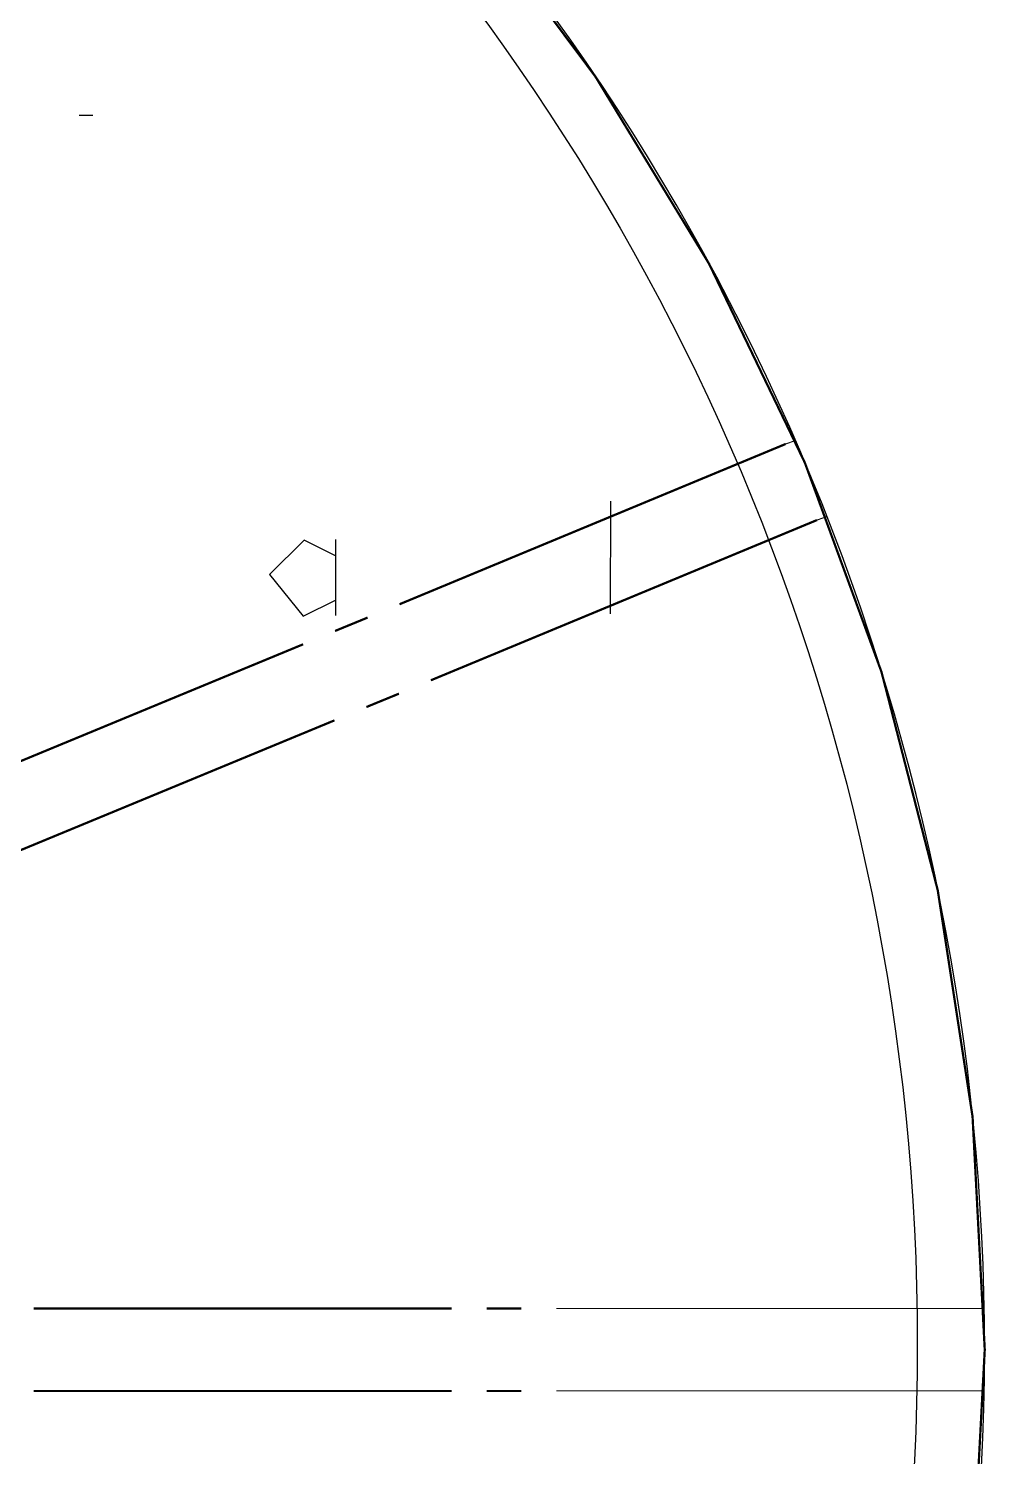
# Model space of a CAD drawing. Extents: x 0 to 595, y -1 to 841.
# Drawn here: x 440.8 to 475.9, y 347.9 to 399.9 of the extents above; entities that cross this region are included whole.
import ezdxf

# ---------------------------------------------------------------- set-up
doc = ezdxf.new("R2010")
doc.units = 0
doc.header["$MEASUREMENT"] = 0
doc.header["$XCLIPFRAME"] = 2
doc.linetypes.add('atContinuous2', pattern=[0])
doc.layers.add('at_Entity', color=7, linetype='Continuous')
doc.layers.add('at_Rect', color=7, linetype='Continuous')
picture_1 = doc.add_image_def('image1.jpg', size_in_pixel=(1446, 2048))

msp = doc.modelspace()

# ---------------------------------------------------------------- linework, layer by layer
at = {"layer": 'at_Entity', "color": 7}
for points in [[(384.111, 434.376, 0.0822, 0.0822, 0), (392.614, 434.811, 0.0822, 0.0822, 0), (401.118, 434.373, 0.0822, 0.0822, 0), (409.372, 433.109, 0.0822, 0.0822, 0), (417.335, 431.06, 0.0822, 0.0822, 0), (424.965, 428.267, 0.0822, 0.0822, 0), (432.222, 424.772, 0.0822, 0.0822, 0), (439.064, 420.615, 0.0822, 0.0822, 0), (445.451, 415.838, 0.0822, 0.0822, 0), (451.342, 410.483, 0.0822, 0.0822, 0), (456.695, 404.59, 0.0822, 0.0822, 0), (461.47, 398.2, 0.0822, 0.0822, 0), (465.626, 391.355, 0.0822, 0.0822, 0), (469.121, 384.096, 0.0822, 0.0822, 0), (471.916, 376.464, 0.0822, 0.0822, 0), (473.968, 368.5, 0.0822, 0.0822, 0), (475.237, 360.246, 0.0822, 0.0822, 0), (475.682, 351.743, 0.0822, 0.0822, 0), (475.229, 343.23, 0.0822, 0.0822, 0)], [(442.641, 396.772, 0.0508, 0.0508, 0), (443.149, 396.772, 0.0508, 0.0508, 0)], [(454.332, 378.938, 0.0822, 0.0822, 0), (468.417, 384.784, 0.0822, 0.0822, 0)], [(468.417, 384.784, 0.0382, 0.0382, 0), (468.777, 384.911, 0.0382, 0.0382, 0)], [(455.476, 376.164, 0.0822, 0.0822, 0), (469.561, 382.009, 0.0822, 0.0822, 0)], [(469.561, 382.009, 0.0382, 0.0382, 0), (469.921, 382.136, 0.0382, 0.0382, 0)], [(451.981, 377.964, 0.0822, 0.0822, 0), (453.167, 378.451, 0.0822, 0.0822, 0)], [(436.732, 371.652, 0.0822, 0.0822, 0), (450.816, 377.477, 0.0822, 0.0822, 0)], [(453.125, 375.189, 0.0822, 0.0822, 0), (454.311, 375.676, 0.0822, 0.0822, 0)], [(437.875, 368.878, 0.0822, 0.0822, 0), (451.96, 374.702, 0.0822, 0.0822, 0)], [(440.989, 353.247, 0.0822, 0.0822, 0), (456.238, 353.247, 0.0822, 0.0822, 0)], [(457.509, 353.247, 0.0822, 0.0822, 0), (458.78, 353.247, 0.0822, 0.0822, 0)], [(460.051, 353.247, 0.036, 0.036, 0), (475.3, 353.247, 0.036, 0.036, 0), (475.66, 353.247, 0.036, 0.036, 0)], [(440.989, 350.239, 0.0822, 0.0822, 0), (456.238, 350.239, 0.0822, 0.0822, 0)], [(457.509, 350.239, 0.0822, 0.0822, 0), (458.78, 350.239, 0.0822, 0.0822, 0)], [(460.051, 350.239, 0.036, 0.036, 0), (475.3, 350.239, 0.036, 0.036, 0), (475.66, 350.239, 0.036, 0.036, 0)]]:
    msp.add_lwpolyline(points, format="xyseb", dxfattribs=at)
at = {"layer": 'at_Entity', "color": 7, "linetype": 'atContinuous2'}
msp.add_circle((391.384, 351.921), 81.838, dxfattribs=at)
for centre, radius, start, end in [((392.646, 351.78), 83.031, 359.97459, 90.0226), ((392.537, 351.829), 83.144, 270.03791, 359.94082)]:
    msp.add_arc(centre, radius, start, end, dxfattribs=at)
at = {"layer": 'at_Rect', "color": 28}
for p, q in [((462.032, 382.694), (462.017, 378.588)), ((452, 381.295), (452, 378.528)), ((450.85, 381.28), (449.59, 380.02)), ((452.016, 380.689), (450.85, 381.28)), ((449.59, 380.02), (450.819, 378.503)), ((450.819, 378.503), (452.016, 379.103))]:
    msp.add_line(p, q, dxfattribs=at)

# ---------------------------------------------------------------- pictures from other files: only their frames are drawn
image = msp.add_image(picture_1, insert=(0, 0.007), size_in_units=(594.459, 841.545))
image.set_boundary_path([(0.0258, 2047.9834), (1446.026, 2047.9834), (1446.026, -0.0166), (0.0258, -0.0166), (0.0258, 2047.9834)])

doc.saveas('drawing.dxf')
